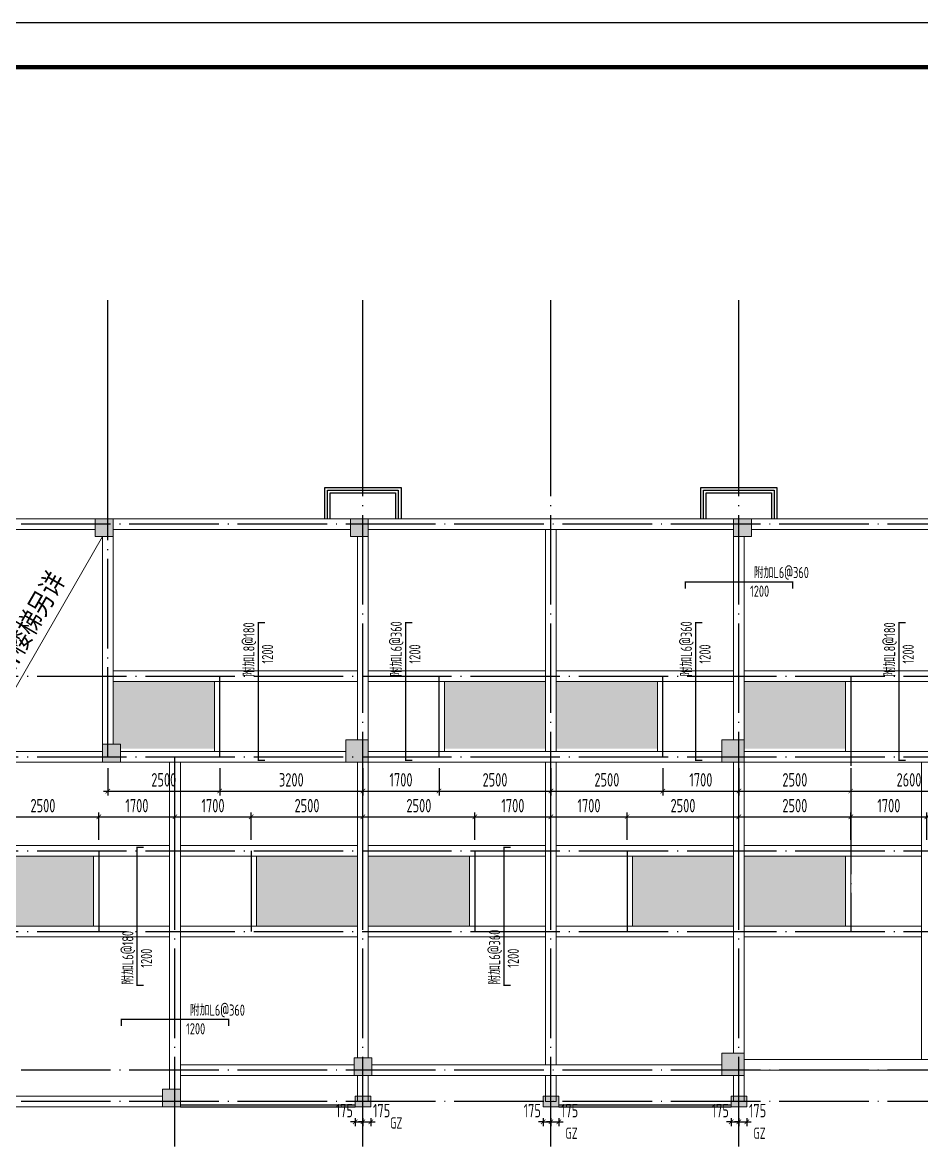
# Model space of a CAD drawing. Extents: x -638872 to -278819, y -139534 to 213996.
# Drawn here: x -428475 to -408384, y -81734 to -56713 of the extents above; entities that cross this region are included whole.
import ezdxf
from ezdxf.enums import TextEntityAlignment as Align

# ---------------------------------------------------------------- set-up
doc = ezdxf.new("R2010")
doc.units = 0
doc.header["$LTSCALE"] = 1000
doc.header["$MEASUREMENT"] = 0
doc.linetypes.add('DOTE', pattern=[2.42, 2, -0.2, 0.02, -0.2])
doc.linetypes.add('线型3', pattern=[500, 300, -200])
doc.layers.get('0').update_dxf_attribs({"linetype": 'CONTINUOUS'})
doc.layers.get('Defpoints').update_dxf_attribs({"linetype": 'CONTINUOUS'})
for name, color, linetype in [('AXIS', 171, 'CONTINUOUS'), ('DOTE', 14, 'DOTE'), ('S_WALL', 9, 'CONTINUOUS'), ('TEXT', 7, 'CONTINUOUS'), ('TK', 4, 'CONTINUOUS'), ('室外线条', 151, 'CONTINUOUS'), ('栏杆', 144, 'CONTINUOUS')]:
    doc.layers.add(name, color=color, linetype=linetype)
for name, color, linetype, lineweight in [('COLU', 7, 'CONTINUOUS', 0), ('COLU_HATCH', 251, 'CONTINUOUS', 0), ('DIM', 3, 'CONTINUOUS', 0), ('FLOOR_UP_REIN', 13, 'CONTINUOUS', 0), ('FLOOR_UP_TEXT', 7, 'CONTINUOUS', 0), ('梁', 4, 'CONTINUOUS', 18), ('梁原位标注', 7, 'CONTINUOUS', 25), ('梁虚线', 134, '线型3', 18), ('零厚板', 7, 'CONTINUOUS', 18)]:
    doc.layers.add(name, color=color, linetype=linetype, lineweight=lineweight)
doc.styles.add('FromPkpm', font='Pkpmeng', dxfattribs={"width": 0.7, "bigfont": 'hztxt'})
doc.styles.add('TSSD_Dimension', font='tssdeng.shx', dxfattribs={"width": 0.7, "bigfont": 'hztxt.shx'})
doc.styles.add('TSSD_Norm', font='tssdeng.shx', dxfattribs={"bigfont": 'hztxt.shx'})
doc.styles.add('TSSD_REIN', font='tssdeng.shx', dxfattribs={"width": 0.7, "bigfont": 'tssdchn.shx'})
doc.dimstyles.new('TSSD_100_100', dxfattribs={"dimtxt": 300, "dimasz": 100, "dimexe": 100, "dimexo": 250, "dimgap": 100, "dimtad": 1, "dimdec": 0, "dimzin": 0, "dimdsep": 46, "dimtxsty": 'TSSD_Dimension', "dimblk": 'ARCHTICK', "dimblk1": 'ARCHTICK', "dimblk2": 'ARCHTICK', "dimcen": 0, "dimdle": 100, "dimclrt": 7, "dimadec": 0, "dimazin": 0, "dimtfac": 1, "dimtdec": 0, "dimtix": 1, "dimtmove": 2, "dimatfit": 3, "dimfxl": 0, "dimtolj": 1, "dimtzin": 0, "dimarcsym": 0})

# ---------------------------------------------------------------- blocks, each defined once
blk = doc.blocks.new('_ArchTick')
at = {"color": 0, "linetype": 'ByBlock', "const_width": 0.15}
blk.add_lwpolyline([(-0.5, -0.5), (0.5, 0.5)], dxfattribs=at)
blk = doc.blocks.new('*D454')
at = {"layer": 'Defpoints', "color": 0}
for p in [(-421041, -80938), (-420866, -80938), (-420866, -81269)]:
    blk.add_point(p, dxfattribs=at)
at = {"layer": 'DIM', "color": 0, "lineweight": -2}
for p, q in [((-421041, -81269), (-421141, -81269)), ((-421041, -81188), (-421041, -81369)), ((-421041, -81269), (-420866, -81269)), ((-420866, -81188), (-420866, -81369)), ((-420866, -81269), (-420766, -81269))]:
    blk.add_line(p, q, dxfattribs=at)
at = {"layer": 'DIM', "color": 0, "lineweight": -2, "xscale": 100, "yscale": 100, "zscale": 100}
blk.add_blockref('_ArchTick', (-421041, -81269), dxfattribs=at)
at = {"layer": 'DIM', "color": 0, "lineweight": -2, "xscale": 100, "yscale": 100, "zscale": 100, "rotation": 180}
blk.add_blockref('_ArchTick', (-420866, -81269), dxfattribs=at)
at = {"layer": 'DIM', "color": 7, "insert": (-421283, -81019), "char_height": 300, "attachment_point": 5, "style": 'TSSD_Dimension'}
blk.add_mtext('\\A1;175', dxfattribs=at)
blk = doc.blocks.new('*D455')
at = {"layer": 'Defpoints', "color": 0}
for p in [(-420866, -80938), (-420691, -80938), (-420691, -81269)]:
    blk.add_point(p, dxfattribs=at)
at = {"layer": 'DIM', "color": 0, "lineweight": -2}
for p, q in [((-420866, -81269), (-420966, -81269)), ((-420866, -81188), (-420866, -81369)), ((-420866, -81269), (-420691, -81269)), ((-420691, -81188), (-420691, -81369)), ((-420691, -81269), (-420591, -81269))]:
    blk.add_line(p, q, dxfattribs=at)
at = {"layer": 'DIM', "color": 0, "lineweight": -2, "xscale": 100, "yscale": 100, "zscale": 100}
blk.add_blockref('_ArchTick', (-420866, -81269), dxfattribs=at)
at = {"layer": 'DIM', "color": 0, "lineweight": -2, "xscale": 100, "yscale": 100, "zscale": 100, "rotation": 180}
blk.add_blockref('_ArchTick', (-420691, -81269), dxfattribs=at)
at = {"layer": 'DIM', "color": 7, "insert": (-420449, -81019), "char_height": 300, "attachment_point": 5, "style": 'TSSD_Dimension'}
blk.add_mtext('\\A1;175', dxfattribs=at)
blk = doc.blocks.new('*D456')
at = {"layer": 'Defpoints', "color": 0}
for p in [(-416841, -80938), (-416666, -80938), (-416666, -81269)]:
    blk.add_point(p, dxfattribs=at)
at = {"layer": 'DIM', "color": 0, "lineweight": -2}
for p, q in [((-416841, -81269), (-416941, -81269)), ((-416841, -81188), (-416841, -81369)), ((-416841, -81269), (-416666, -81269)), ((-416666, -81188), (-416666, -81369)), ((-416666, -81269), (-416566, -81269))]:
    blk.add_line(p, q, dxfattribs=at)
at = {"layer": 'DIM', "color": 0, "lineweight": -2, "xscale": 100, "yscale": 100, "zscale": 100}
blk.add_blockref('_ArchTick', (-416841, -81269), dxfattribs=at)
at = {"layer": 'DIM', "color": 0, "lineweight": -2, "xscale": 100, "yscale": 100, "zscale": 100, "rotation": 180}
blk.add_blockref('_ArchTick', (-416666, -81269), dxfattribs=at)
at = {"layer": 'DIM', "color": 7, "insert": (-417083, -81019), "char_height": 300, "attachment_point": 5, "style": 'TSSD_Dimension'}
blk.add_mtext('\\A1;175', dxfattribs=at)
blk = doc.blocks.new('*D457')
at = {"layer": 'Defpoints', "color": 0}
for p in [(-416666, -80938), (-416491, -80938), (-416491, -81269)]:
    blk.add_point(p, dxfattribs=at)
at = {"layer": 'DIM', "color": 0, "lineweight": -2}
for p, q in [((-416666, -81269), (-416766, -81269)), ((-416666, -81188), (-416666, -81369)), ((-416666, -81269), (-416491, -81269)), ((-416491, -81188), (-416491, -81369)), ((-416491, -81269), (-416391, -81269))]:
    blk.add_line(p, q, dxfattribs=at)
at = {"layer": 'DIM', "color": 0, "lineweight": -2, "xscale": 100, "yscale": 100, "zscale": 100}
blk.add_blockref('_ArchTick', (-416666, -81269), dxfattribs=at)
at = {"layer": 'DIM', "color": 0, "lineweight": -2, "xscale": 100, "yscale": 100, "zscale": 100, "rotation": 180}
blk.add_blockref('_ArchTick', (-416491, -81269), dxfattribs=at)
at = {"layer": 'DIM', "color": 7, "insert": (-416249, -81019), "char_height": 300, "attachment_point": 5, "style": 'TSSD_Dimension'}
blk.add_mtext('\\A1;175', dxfattribs=at)
blk = doc.blocks.new('*D458')
at = {"layer": 'Defpoints', "color": 0}
for p in [(-412641, -80938), (-412466, -80938), (-412466, -81269)]:
    blk.add_point(p, dxfattribs=at)
at = {"layer": 'DIM', "color": 0, "lineweight": -2}
for p, q in [((-412641, -81269), (-412741, -81269)), ((-412641, -81188), (-412641, -81369)), ((-412641, -81269), (-412466, -81269)), ((-412466, -81188), (-412466, -81369)), ((-412466, -81269), (-412366, -81269))]:
    blk.add_line(p, q, dxfattribs=at)
at = {"layer": 'DIM', "color": 0, "lineweight": -2, "xscale": 100, "yscale": 100, "zscale": 100}
blk.add_blockref('_ArchTick', (-412641, -81269), dxfattribs=at)
at = {"layer": 'DIM', "color": 0, "lineweight": -2, "xscale": 100, "yscale": 100, "zscale": 100, "rotation": 180}
blk.add_blockref('_ArchTick', (-412466, -81269), dxfattribs=at)
at = {"layer": 'DIM', "color": 7, "insert": (-412883, -81019), "char_height": 300, "attachment_point": 5, "style": 'TSSD_Dimension'}
blk.add_mtext('\\A1;175', dxfattribs=at)
blk = doc.blocks.new('*D459')
at = {"layer": 'Defpoints', "color": 0}
for p in [(-412466, -80938), (-412291, -80938), (-412291, -81269)]:
    blk.add_point(p, dxfattribs=at)
at = {"layer": 'DIM', "color": 0, "lineweight": -2}
for p, q in [((-412466, -81269), (-412566, -81269)), ((-412466, -81188), (-412466, -81369)), ((-412466, -81269), (-412291, -81269)), ((-412291, -81188), (-412291, -81369)), ((-412291, -81269), (-412191, -81269))]:
    blk.add_line(p, q, dxfattribs=at)
at = {"layer": 'DIM', "color": 0, "lineweight": -2, "xscale": 100, "yscale": 100, "zscale": 100}
blk.add_blockref('_ArchTick', (-412466, -81269), dxfattribs=at)
at = {"layer": 'DIM', "color": 0, "lineweight": -2, "xscale": 100, "yscale": 100, "zscale": 100, "rotation": 180}
blk.add_blockref('_ArchTick', (-412291, -81269), dxfattribs=at)
at = {"layer": 'DIM', "color": 7, "insert": (-412049, -81019), "char_height": 300, "attachment_point": 5, "style": 'TSSD_Dimension'}
blk.add_mtext('\\A1;175', dxfattribs=at)
blk = doc.blocks.new('*D466')
at = {"layer": 'Defpoints', "color": 0}
for p in [(-426766, -74457), (-429266, -75218), (-426766, -75218)]:
    blk.add_point(p, dxfattribs=at)
at = {"layer": 'DIM', "color": 0, "lineweight": -2}
for p, q in [((-429366, -74457), (-426666, -74457)), ((-429266, -74968), (-429266, -74357)), ((-426766, -74968), (-426766, -74357))]:
    blk.add_line(p, q, dxfattribs=at)
at = {"layer": 'DIM', "color": 0, "lineweight": -2, "xscale": 100, "yscale": 100, "zscale": 100, "rotation": 180}
blk.add_blockref('_ArchTick', (-429266, -74457), dxfattribs=at)
at = {"layer": 'DIM', "color": 0, "lineweight": -2, "xscale": 100, "yscale": 100, "zscale": 100}
blk.add_blockref('_ArchTick', (-426766, -74457), dxfattribs=at)
at = {"layer": 'DIM', "color": 7, "insert": (-428016, -74207), "char_height": 300, "attachment_point": 5, "style": 'TSSD_Dimension'}
blk.add_mtext('\\A1;2500', dxfattribs=at)
blk = doc.blocks.new('*D467')
at = {"layer": 'Defpoints', "color": 0}
for p in [(-425066, -74457), (-426766, -75218), (-425066, -75218)]:
    blk.add_point(p, dxfattribs=at)
at = {"layer": 'DIM', "color": 0, "lineweight": -2}
for p, q in [((-426866, -74457), (-424966, -74457)), ((-426766, -74968), (-426766, -74357)), ((-425066, -74968), (-425066, -74357))]:
    blk.add_line(p, q, dxfattribs=at)
at = {"layer": 'DIM', "color": 0, "lineweight": -2, "xscale": 100, "yscale": 100, "zscale": 100, "rotation": 180}
blk.add_blockref('_ArchTick', (-426766, -74457), dxfattribs=at)
at = {"layer": 'DIM', "color": 0, "lineweight": -2, "xscale": 100, "yscale": 100, "zscale": 100}
blk.add_blockref('_ArchTick', (-425066, -74457), dxfattribs=at)
at = {"layer": 'DIM', "color": 7, "insert": (-425916, -74207), "char_height": 300, "attachment_point": 5, "style": 'TSSD_Dimension'}
blk.add_mtext('\\A1;1700', dxfattribs=at)
blk = doc.blocks.new('*D468')
at = {"layer": 'Defpoints', "color": 0}
for p in [(-423366, -74457), (-425066, -75218), (-423366, -75218)]:
    blk.add_point(p, dxfattribs=at)
at = {"layer": 'DIM', "color": 0, "lineweight": -2}
for p, q in [((-425166, -74457), (-423266, -74457)), ((-425066, -74968), (-425066, -74357)), ((-423366, -74968), (-423366, -74357))]:
    blk.add_line(p, q, dxfattribs=at)
at = {"layer": 'DIM', "color": 0, "lineweight": -2, "xscale": 100, "yscale": 100, "zscale": 100, "rotation": 180}
blk.add_blockref('_ArchTick', (-425066, -74457), dxfattribs=at)
at = {"layer": 'DIM', "color": 0, "lineweight": -2, "xscale": 100, "yscale": 100, "zscale": 100}
blk.add_blockref('_ArchTick', (-423366, -74457), dxfattribs=at)
at = {"layer": 'DIM', "color": 7, "insert": (-424216, -74207), "char_height": 300, "attachment_point": 5, "style": 'TSSD_Dimension'}
blk.add_mtext('\\A1;1700', dxfattribs=at)
blk = doc.blocks.new('*D469')
at = {"layer": 'Defpoints', "color": 0}
for p in [(-420866, -74457), (-423366, -75218), (-420866, -75218)]:
    blk.add_point(p, dxfattribs=at)
at = {"layer": 'DIM', "color": 0, "lineweight": -2}
for p, q in [((-423466, -74457), (-420766, -74457)), ((-423366, -74968), (-423366, -74357)), ((-420866, -74968), (-420866, -74357))]:
    blk.add_line(p, q, dxfattribs=at)
at = {"layer": 'DIM', "color": 0, "lineweight": -2, "xscale": 100, "yscale": 100, "zscale": 100, "rotation": 180}
blk.add_blockref('_ArchTick', (-423366, -74457), dxfattribs=at)
at = {"layer": 'DIM', "color": 0, "lineweight": -2, "xscale": 100, "yscale": 100, "zscale": 100}
blk.add_blockref('_ArchTick', (-420866, -74457), dxfattribs=at)
at = {"layer": 'DIM', "color": 7, "insert": (-422116, -74207), "char_height": 300, "attachment_point": 5, "style": 'TSSD_Dimension'}
blk.add_mtext('\\A1;2500', dxfattribs=at)
blk = doc.blocks.new('*D470')
at = {"layer": 'Defpoints', "color": 0}
for p in [(-418366, -74457), (-420866, -75218), (-418366, -75218)]:
    blk.add_point(p, dxfattribs=at)
at = {"layer": 'DIM', "color": 0, "lineweight": -2}
for p, q in [((-420966, -74457), (-418266, -74457)), ((-420866, -74968), (-420866, -74357)), ((-418366, -74968), (-418366, -74357))]:
    blk.add_line(p, q, dxfattribs=at)
at = {"layer": 'DIM', "color": 0, "lineweight": -2, "xscale": 100, "yscale": 100, "zscale": 100, "rotation": 180}
blk.add_blockref('_ArchTick', (-420866, -74457), dxfattribs=at)
at = {"layer": 'DIM', "color": 0, "lineweight": -2, "xscale": 100, "yscale": 100, "zscale": 100}
blk.add_blockref('_ArchTick', (-418366, -74457), dxfattribs=at)
at = {"layer": 'DIM', "color": 7, "insert": (-419616, -74207), "char_height": 300, "attachment_point": 5, "style": 'TSSD_Dimension'}
blk.add_mtext('\\A1;2500', dxfattribs=at)
blk = doc.blocks.new('*D471')
at = {"layer": 'Defpoints', "color": 0}
for p in [(-416666, -74457), (-418366, -75218), (-416666, -75218)]:
    blk.add_point(p, dxfattribs=at)
at = {"layer": 'DIM', "color": 0, "lineweight": -2}
for p, q in [((-418466, -74457), (-416566, -74457)), ((-418366, -74968), (-418366, -74357)), ((-416666, -74968), (-416666, -74357))]:
    blk.add_line(p, q, dxfattribs=at)
at = {"layer": 'DIM', "color": 0, "lineweight": -2, "xscale": 100, "yscale": 100, "zscale": 100, "rotation": 180}
blk.add_blockref('_ArchTick', (-418366, -74457), dxfattribs=at)
at = {"layer": 'DIM', "color": 0, "lineweight": -2, "xscale": 100, "yscale": 100, "zscale": 100}
blk.add_blockref('_ArchTick', (-416666, -74457), dxfattribs=at)
at = {"layer": 'DIM', "color": 7, "insert": (-417516, -74207), "char_height": 300, "attachment_point": 5, "style": 'TSSD_Dimension'}
blk.add_mtext('\\A1;1700', dxfattribs=at)
blk = doc.blocks.new('*D472')
at = {"layer": 'Defpoints', "color": 0}
for p in [(-414966, -74457), (-416666, -75218), (-414966, -75218)]:
    blk.add_point(p, dxfattribs=at)
at = {"layer": 'DIM', "color": 0, "lineweight": -2}
for p, q in [((-416766, -74457), (-414866, -74457)), ((-416666, -74968), (-416666, -74357)), ((-414966, -74968), (-414966, -74357))]:
    blk.add_line(p, q, dxfattribs=at)
at = {"layer": 'DIM', "color": 0, "lineweight": -2, "xscale": 100, "yscale": 100, "zscale": 100, "rotation": 180}
blk.add_blockref('_ArchTick', (-416666, -74457), dxfattribs=at)
at = {"layer": 'DIM', "color": 0, "lineweight": -2, "xscale": 100, "yscale": 100, "zscale": 100}
blk.add_blockref('_ArchTick', (-414966, -74457), dxfattribs=at)
at = {"layer": 'DIM', "color": 7, "insert": (-415816, -74207), "char_height": 300, "attachment_point": 5, "style": 'TSSD_Dimension'}
blk.add_mtext('\\A1;1700', dxfattribs=at)
blk = doc.blocks.new('*D473')
at = {"layer": 'Defpoints', "color": 0}
for p in [(-412466, -74457), (-414966, -75218), (-412466, -75218)]:
    blk.add_point(p, dxfattribs=at)
at = {"layer": 'DIM', "color": 0, "lineweight": -2}
for p, q in [((-415066, -74457), (-412366, -74457)), ((-414966, -74968), (-414966, -74357)), ((-412466, -74968), (-412466, -74357))]:
    blk.add_line(p, q, dxfattribs=at)
at = {"layer": 'DIM', "color": 0, "lineweight": -2, "xscale": 100, "yscale": 100, "zscale": 100, "rotation": 180}
blk.add_blockref('_ArchTick', (-414966, -74457), dxfattribs=at)
at = {"layer": 'DIM', "color": 0, "lineweight": -2, "xscale": 100, "yscale": 100, "zscale": 100}
blk.add_blockref('_ArchTick', (-412466, -74457), dxfattribs=at)
at = {"layer": 'DIM', "color": 7, "insert": (-413716, -74207), "char_height": 300, "attachment_point": 5, "style": 'TSSD_Dimension'}
blk.add_mtext('\\A1;2500', dxfattribs=at)
blk = doc.blocks.new('*D474')
at = {"layer": 'Defpoints', "color": 0}
for p in [(-409966, -74457), (-412466, -75218), (-409966, -75218)]:
    blk.add_point(p, dxfattribs=at)
at = {"layer": 'DIM', "color": 0, "lineweight": -2}
for p, q in [((-412566, -74457), (-409866, -74457)), ((-412466, -74968), (-412466, -74357)), ((-409966, -74968), (-409966, -74357))]:
    blk.add_line(p, q, dxfattribs=at)
at = {"layer": 'DIM', "color": 0, "lineweight": -2, "xscale": 100, "yscale": 100, "zscale": 100, "rotation": 180}
blk.add_blockref('_ArchTick', (-412466, -74457), dxfattribs=at)
at = {"layer": 'DIM', "color": 0, "lineweight": -2, "xscale": 100, "yscale": 100, "zscale": 100}
blk.add_blockref('_ArchTick', (-409966, -74457), dxfattribs=at)
at = {"layer": 'DIM', "color": 7, "insert": (-411216, -74207), "char_height": 300, "attachment_point": 5, "style": 'TSSD_Dimension'}
blk.add_mtext('\\A1;2500', dxfattribs=at)
blk = doc.blocks.new('*D475')
at = {"layer": 'Defpoints', "color": 0}
for p in [(-408266, -74457), (-409966, -75218), (-408266, -75218)]:
    blk.add_point(p, dxfattribs=at)
at = {"layer": 'DIM', "color": 0, "lineweight": -2}
for p, q in [((-410066, -74457), (-408166, -74457)), ((-409966, -74968), (-409966, -74357)), ((-408266, -74968), (-408266, -74357))]:
    blk.add_line(p, q, dxfattribs=at)
at = {"layer": 'DIM', "color": 0, "lineweight": -2, "xscale": 100, "yscale": 100, "zscale": 100, "rotation": 180}
blk.add_blockref('_ArchTick', (-409966, -74457), dxfattribs=at)
at = {"layer": 'DIM', "color": 0, "lineweight": -2, "xscale": 100, "yscale": 100, "zscale": 100}
blk.add_blockref('_ArchTick', (-408266, -74457), dxfattribs=at)
at = {"layer": 'DIM', "color": 7, "insert": (-409116, -74207), "char_height": 300, "attachment_point": 5, "style": 'TSSD_Dimension'}
blk.add_mtext('\\A1;1700', dxfattribs=at)
blk = doc.blocks.new('*D486')
at = {"layer": 'Defpoints', "color": 0}
for p in [(-426566, -73118), (-424066, -73118), (-424066, -73881)]:
    blk.add_point(p, dxfattribs=at)
at = {"layer": 'DIM', "color": 0, "lineweight": -2}
for p, q in [((-426566, -73368), (-426566, -73981)), ((-424066, -73368), (-424066, -73981)), ((-426666, -73881), (-423966, -73881))]:
    blk.add_line(p, q, dxfattribs=at)
at = {"layer": 'DIM', "color": 0, "lineweight": -2, "xscale": 100, "yscale": 100, "zscale": 100, "rotation": 180}
blk.add_blockref('_ArchTick', (-426566, -73881), dxfattribs=at)
at = {"layer": 'DIM', "color": 0, "lineweight": -2, "xscale": 100, "yscale": 100, "zscale": 100}
blk.add_blockref('_ArchTick', (-424066, -73881), dxfattribs=at)
at = {"layer": 'DIM', "color": 7, "insert": (-425316, -73631), "char_height": 300, "attachment_point": 5, "style": 'TSSD_Dimension'}
blk.add_mtext('\\A1;2500', dxfattribs=at)
blk = doc.blocks.new('*D487')
at = {"layer": 'Defpoints', "color": 0}
for p in [(-424066, -73118), (-420866, -73118), (-420866, -73881)]:
    blk.add_point(p, dxfattribs=at)
at = {"layer": 'DIM', "color": 0, "lineweight": -2}
for p, q in [((-424066, -73368), (-424066, -73981)), ((-420866, -73368), (-420866, -73981)), ((-424166, -73881), (-420766, -73881))]:
    blk.add_line(p, q, dxfattribs=at)
at = {"layer": 'DIM', "color": 0, "lineweight": -2, "xscale": 100, "yscale": 100, "zscale": 100, "rotation": 180}
blk.add_blockref('_ArchTick', (-424066, -73881), dxfattribs=at)
at = {"layer": 'DIM', "color": 0, "lineweight": -2, "xscale": 100, "yscale": 100, "zscale": 100}
blk.add_blockref('_ArchTick', (-420866, -73881), dxfattribs=at)
at = {"layer": 'DIM', "color": 7, "insert": (-422466, -73631), "char_height": 300, "attachment_point": 5, "style": 'TSSD_Dimension'}
blk.add_mtext('\\A1;3200', dxfattribs=at)
blk = doc.blocks.new('*D488')
at = {"layer": 'Defpoints', "color": 0}
for p in [(-420866, -73118), (-419166, -73118), (-419166, -73881)]:
    blk.add_point(p, dxfattribs=at)
at = {"layer": 'DIM', "color": 0, "lineweight": -2}
for p, q in [((-420866, -73368), (-420866, -73981)), ((-419166, -73368), (-419166, -73981)), ((-420966, -73881), (-419066, -73881))]:
    blk.add_line(p, q, dxfattribs=at)
at = {"layer": 'DIM', "color": 0, "lineweight": -2, "xscale": 100, "yscale": 100, "zscale": 100, "rotation": 180}
blk.add_blockref('_ArchTick', (-420866, -73881), dxfattribs=at)
at = {"layer": 'DIM', "color": 0, "lineweight": -2, "xscale": 100, "yscale": 100, "zscale": 100}
blk.add_blockref('_ArchTick', (-419166, -73881), dxfattribs=at)
at = {"layer": 'DIM', "color": 7, "insert": (-420016, -73631), "char_height": 300, "attachment_point": 5, "style": 'TSSD_Dimension'}
blk.add_mtext('\\A1;1700', dxfattribs=at)
blk = doc.blocks.new('*D489')
at = {"layer": 'Defpoints', "color": 0}
for p in [(-419166, -73118), (-416666, -73118), (-416666, -73881)]:
    blk.add_point(p, dxfattribs=at)
at = {"layer": 'DIM', "color": 0, "lineweight": -2}
for p, q in [((-419166, -73368), (-419166, -73981)), ((-416666, -73368), (-416666, -73981)), ((-419266, -73881), (-416566, -73881))]:
    blk.add_line(p, q, dxfattribs=at)
at = {"layer": 'DIM', "color": 0, "lineweight": -2, "xscale": 100, "yscale": 100, "zscale": 100, "rotation": 180}
blk.add_blockref('_ArchTick', (-419166, -73881), dxfattribs=at)
at = {"layer": 'DIM', "color": 0, "lineweight": -2, "xscale": 100, "yscale": 100, "zscale": 100}
blk.add_blockref('_ArchTick', (-416666, -73881), dxfattribs=at)
at = {"layer": 'DIM', "color": 7, "insert": (-417916, -73631), "char_height": 300, "attachment_point": 5, "style": 'TSSD_Dimension'}
blk.add_mtext('\\A1;2500', dxfattribs=at)
blk = doc.blocks.new('*D490')
at = {"layer": 'Defpoints', "color": 0}
for p in [(-416666, -73118), (-414166, -73118), (-414166, -73881)]:
    blk.add_point(p, dxfattribs=at)
at = {"layer": 'DIM', "color": 0, "lineweight": -2}
for p, q in [((-416666, -73368), (-416666, -73981)), ((-414166, -73368), (-414166, -73981)), ((-416766, -73881), (-414066, -73881))]:
    blk.add_line(p, q, dxfattribs=at)
at = {"layer": 'DIM', "color": 0, "lineweight": -2, "xscale": 100, "yscale": 100, "zscale": 100, "rotation": 180}
blk.add_blockref('_ArchTick', (-416666, -73881), dxfattribs=at)
at = {"layer": 'DIM', "color": 0, "lineweight": -2, "xscale": 100, "yscale": 100, "zscale": 100}
blk.add_blockref('_ArchTick', (-414166, -73881), dxfattribs=at)
at = {"layer": 'DIM', "color": 7, "insert": (-415416, -73631), "char_height": 300, "attachment_point": 5, "style": 'TSSD_Dimension'}
blk.add_mtext('\\A1;2500', dxfattribs=at)
blk = doc.blocks.new('*D491')
at = {"layer": 'Defpoints', "color": 0}
for p in [(-414166, -73118), (-412466, -73118), (-412466, -73881)]:
    blk.add_point(p, dxfattribs=at)
at = {"layer": 'DIM', "color": 0, "lineweight": -2}
for p, q in [((-414166, -73368), (-414166, -73981)), ((-412466, -73368), (-412466, -73981)), ((-414266, -73881), (-412366, -73881))]:
    blk.add_line(p, q, dxfattribs=at)
at = {"layer": 'DIM', "color": 0, "lineweight": -2, "xscale": 100, "yscale": 100, "zscale": 100, "rotation": 180}
blk.add_blockref('_ArchTick', (-414166, -73881), dxfattribs=at)
at = {"layer": 'DIM', "color": 0, "lineweight": -2, "xscale": 100, "yscale": 100, "zscale": 100}
blk.add_blockref('_ArchTick', (-412466, -73881), dxfattribs=at)
at = {"layer": 'DIM', "color": 7, "insert": (-413316, -73631), "char_height": 300, "attachment_point": 5, "style": 'TSSD_Dimension'}
blk.add_mtext('\\A1;1700', dxfattribs=at)
blk = doc.blocks.new('*D492')
at = {"layer": 'Defpoints', "color": 0}
for p in [(-412466, -73118), (-409966, -73118), (-409966, -73881)]:
    blk.add_point(p, dxfattribs=at)
at = {"layer": 'DIM', "color": 0, "lineweight": -2}
for p, q in [((-412466, -73368), (-412466, -73981)), ((-409966, -73368), (-409966, -73981)), ((-412566, -73881), (-409866, -73881))]:
    blk.add_line(p, q, dxfattribs=at)
at = {"layer": 'DIM', "color": 0, "lineweight": -2, "xscale": 100, "yscale": 100, "zscale": 100, "rotation": 180}
blk.add_blockref('_ArchTick', (-412466, -73881), dxfattribs=at)
at = {"layer": 'DIM', "color": 0, "lineweight": -2, "xscale": 100, "yscale": 100, "zscale": 100}
blk.add_blockref('_ArchTick', (-409966, -73881), dxfattribs=at)
at = {"layer": 'DIM', "color": 7, "insert": (-411216, -73631), "char_height": 300, "attachment_point": 5, "style": 'TSSD_Dimension'}
blk.add_mtext('\\A1;2500', dxfattribs=at)
blk = doc.blocks.new('*D493')
at = {"layer": 'Defpoints', "color": 0}
for p in [(-409966, -73118), (-407366, -73118), (-407366, -73881)]:
    blk.add_point(p, dxfattribs=at)
at = {"layer": 'DIM', "color": 0, "lineweight": -2}
for p, q in [((-409966, -73368), (-409966, -73981)), ((-407366, -73368), (-407366, -73981)), ((-410066, -73881), (-407266, -73881))]:
    blk.add_line(p, q, dxfattribs=at)
at = {"layer": 'DIM', "color": 0, "lineweight": -2, "xscale": 100, "yscale": 100, "zscale": 100, "rotation": 180}
blk.add_blockref('_ArchTick', (-409966, -73881), dxfattribs=at)
at = {"layer": 'DIM', "color": 0, "lineweight": -2, "xscale": 100, "yscale": 100, "zscale": 100}
blk.add_blockref('_ArchTick', (-407366, -73881), dxfattribs=at)
at = {"layer": 'DIM', "color": 7, "insert": (-408666, -73631), "char_height": 300, "attachment_point": 5, "style": 'TSSD_Dimension'}
blk.add_mtext('\\A1;2600', dxfattribs=at)
blk = doc.blocks.new('GeYuanFrame_00447606', base_point=(18.76, 4.34))
at = {"layer": 'TK'}
blk.add_line((43.76, 414.34), (751.76, 414.34), dxfattribs=at)
blk.add_lwpolyline([(18.76, 424.34), (761.76, 424.34), (761.76, 4.34), (18.76, 4.34), (18.76, 424.34)], dxfattribs=at)
at = {"layer": 'TK', "const_width": 1}
blk.add_lwpolyline([(751.76, 414.34), (43.76, 414.34), (43.76, 14.34), (751.76, 14.34)], close=True, dxfattribs=at)

msp = doc.modelspace()

# ---------------------------------------------------------------- hatches: boundary and pattern name
at = {"layer": 'COLU_HATCH'}
for points in [[(-426445.88, -68197.74), (-426445.88, -67797.74), (-426845.88, -67797.74), (-426845.88, -68197.74)], [(-420745.88, -68197.74), (-420745.88, -67797.74), (-421145.88, -67797.74), (-421145.88, -68197.74)], [(-412185.88, -68197.74), (-412185.88, -67797.74), (-412585.88, -67797.74), (-412585.88, -68197.74)], [(-420745.88, -73237.74), (-420745.88, -72737.74), (-421245.88, -72737.74), (-421245.88, -73237.74)], [(-412345.88, -73237.74), (-412345.88, -72737.74), (-412845.88, -72737.74), (-412845.88, -73237.74)], [(-426285.88, -73237.74), (-426285.88, -72837.74), (-426685.88, -72837.74), (-426685.88, -73237.74)], [(-412345.88, -80237.74), (-412345.88, -79737.74), (-412845.88, -79737.74), (-412845.88, -80237.74)], [(-420665.88, -80237.74), (-420665.88, -79837.74), (-421065.88, -79837.74), (-421065.88, -80237.74)], [(-424945.88, -80937.74), (-424945.88, -80537.74), (-425345.88, -80537.74), (-425345.88, -80937.74)], [(-421040.88, -80697.74), (-420690.88, -80697.74), (-420690.88, -80937.74), (-421040.88, -80937.74)], [(-416840.88, -80697.74), (-416490.88, -80697.74), (-416490.88, -80937.74), (-416840.88, -80937.74)], [(-412640.88, -80697.74), (-412290.88, -80697.74), (-412290.88, -80937.74), (-412640.88, -80937.74)]]:
    msp.add_hatch(color=256, dxfattribs=at).paths.add_polyline_path(points)
at = {"layer": 'S_WALL'}
h = msp.add_hatch(dxfattribs=at)
h.set_pattern_fill('GRASS', color=256, scale=500, style=0)
h.set_pattern_definition([(90, (-1339253.93, -176225), (-353.55339, 353.55339), [93.75, -613.35678]), (45, (-1339253.93, -176225), (-353.5534, 353.5534), [93.75, -406.25]), (135, (-1339253.93, -176225), (-353.5534, -353.5534), [93.75, -406.25])])
h.paths.add_polyline_path([(-426445.88, -71437.74), (-424185.88, -71437.74), (-424185.88, -72937.74), (-426285.88, -72937.74), (-426285.88, -72837.74), (-426445.88, -72837.74)])
h.paths.add_polyline_path([(-419045.88, -71437.74), (-416785.88, -71437.74), (-416785.88, -72937.74), (-419045.88, -72937.74)])
h.paths.add_polyline_path([(-416545.88, -71437.74), (-414285.88, -71437.74), (-414285.88, -72937.74), (-416545.88, -72937.74)])
h.paths.add_polyline_path([(-410085.88, -71437.74), (-412345.88, -71437.74), (-412345.88, -72937.74), (-410085.88, -72937.74)])
h.paths.add_polyline_path([(-403945.88, -71437.74), (-403945.88, -72737.74), (-403685.88, -72737.74), (-403685.88, -72937.74), (-401685.88, -72937.74), (-401685.88, -71437.74)])
h.paths.add_polyline_path([(-395785.88, -71437.74), (-398045.88, -71437.74), (-398045.88, -72937.74), (-395915.88, -72937.74), (-395915.88, -72737.74), (-395785.88, -72737.74)])
h.paths.add_polyline_path([(-395545.88, -71437.74), (-393285.88, -71437.74), (-393285.88, -72937.74), (-395415.88, -72937.74), (-395415.88, -72737.74), (-395545.88, -72737.74)])
h.paths.add_polyline_path([(-388745.88, -71437.74), (-386485.88, -71437.74), (-386485.88, -72837.74), (-386785.88, -72837.74), (-386785.88, -72937.74), (-388745.88, -72937.74)])
h.paths.add_polyline_path([(-386945.88, -75337.74), (-386945.88, -75497.74), (-386785.88, -75497.74), (-386785.88, -76897.74), (-389045.88, -76897.74), (-389045.88, -75337.74)])
h.paths.add_polyline_path([(-395545.88, -75337.74), (-393285.88, -75337.74), (-393285.88, -76897.74), (-395545.88, -76897.74)])
h.paths.add_polyline_path([(-398045.88, -75337.74), (-395785.88, -75337.74), (-395785.88, -76897.74), (-398045.88, -76897.74)])
h.paths.add_polyline_path([(-403945.88, -75337.74), (-401685.88, -75337.74), (-401685.88, -76897.74), (-403945.88, -76897.74)])
h.paths.add_polyline_path([(-406445.88, -75337.74), (-404185.88, -75337.74), (-404185.88, -76897.74), (-406445.88, -76897.74)])
h.paths.add_polyline_path([(-412345.88, -75337.74), (-410085.88, -75337.74), (-410085.88, -76897.74), (-412345.88, -76897.74)])
h.paths.add_polyline_path([(-414845.88, -75337.74), (-412585.88, -75337.74), (-412585.88, -76897.74), (-414845.88, -76897.74)])
h.paths.add_polyline_path([(-420745.88, -75337.74), (-418485.88, -75337.74), (-418485.88, -76897.74), (-420745.88, -76897.74)])
h.paths.add_polyline_path([(-423245.88, -75337.74), (-420985.88, -75337.74), (-420985.88, -76897.74), (-423245.88, -76897.74)])
h.paths.add_polyline_path([(-429145.88, -75337.74), (-426885.88, -75337.74), (-426885.88, -76897.74), (-429145.88, -76897.74)])

# ---------------------------------------------------------------- linework, layer by layer
at = {"layer": 'AXIS'}
for p, q in [((-426565.88, -66917.74), (-426565.88, -62917.74)), ((-420865.88, -66917.74), (-420865.88, -62917.74)), ((-416665.88, -66917.74), (-416665.88, -62917.74)), ((-412465.88, -66917.74), (-412465.88, -62917.74))]:
    msp.add_line(p, q, dxfattribs=at)
at = {"layer": 'COLU'}
for points in [[(-426445.88, -68197.74), (-426445.88, -67797.74), (-426845.88, -67797.74), (-426845.88, -68197.74)], [(-420745.88, -68197.74), (-420745.88, -67797.74), (-421145.88, -67797.74), (-421145.88, -68197.74)], [(-412185.88, -68197.74), (-412185.88, -67797.74), (-412585.88, -67797.74), (-412585.88, -68197.74)], [(-420745.88, -73237.74), (-420745.88, -72737.74), (-421245.88, -72737.74), (-421245.88, -73237.74)], [(-412345.88, -73237.74), (-412345.88, -72737.74), (-412845.88, -72737.74), (-412845.88, -73237.74)], [(-426285.88, -73237.74), (-426285.88, -72837.74), (-426685.88, -72837.74), (-426685.88, -73237.74)], [(-412345.88, -80237.74), (-412345.88, -79737.74), (-412845.88, -79737.74), (-412845.88, -80237.74)], [(-420665.88, -80237.74), (-420665.88, -79837.74), (-421065.88, -79837.74), (-421065.88, -80237.74)], [(-424945.88, -80937.74), (-424945.88, -80537.74), (-425345.88, -80537.74), (-425345.88, -80937.74)], [(-421040.88, -80697.74), (-420690.88, -80697.74), (-420690.88, -80937.74), (-421040.88, -80937.74)], [(-416840.88, -80697.74), (-416490.88, -80697.74), (-416490.88, -80937.74), (-416840.88, -80937.74)], [(-412640.88, -80697.74), (-412290.88, -80697.74), (-412290.88, -80937.74), (-412640.88, -80937.74)]]:
    msp.add_lwpolyline(points, close=True, dxfattribs=at)
at = {"layer": 'DOTE', "color": 8, "linetype": 'DOTE'}
for p, q in [((-426565.88, -73117.74), (-426565.88, -66917.74)), ((-420865.88, -81817.74), (-420865.88, -66917.74)), ((-416665.88, -81817.74), (-416665.88, -66917.74)), ((-412465.88, -81817.74), (-412465.88, -66917.74)), ((-385365.88, -67917.74), (-430565.88, -67917.74)), ((-430565.88, -71317.74), (-385365.88, -71317.74)), ((-424065.88, -73117.74), (-424065.88, -71317.74)), ((-419165.88, -73117.74), (-419165.88, -71317.74)), ((-414165.88, -73117.74), (-414165.88, -71317.74)), ((-409965.88, -71317.74), (-409965.88, -77017.74)), ((-430565.88, -73117.74), (-385365.88, -73117.74)), ((-425065.88, -81817.74), (-425065.88, -73117.74)), ((-430565.88, -75217.74), (-385365.88, -75217.74)), ((-426765.88, -75217.74), (-426765.88, -77017.74)), ((-423365.88, -75217.74), (-423365.88, -77017.74)), ((-418365.88, -75217.74), (-418365.88, -77017.74)), ((-414965.88, -75217.74), (-414965.88, -77017.74)), ((-430565.88, -77017.74), (-385365.88, -77017.74)), ((-385365.88, -80117.74), (-430565.88, -80117.74)), ((-385365.88, -80817.74), (-430565.88, -80817.74))]:
    msp.add_line(p, q, dxfattribs=at)
at = {"layer": 'FLOOR_UP_REIN', "const_width": 30}
for points in [[(-411265.88, -69359.3), (-411265.88, -69209.3), (-413665.88, -69209.3), (-413665.88, -69359.3)], [(-423056.41, -73193.55), (-423206.41, -73193.55), (-423206.41, -70117.74), (-423056.41, -70117.74)], [(-419764.07, -73193.55), (-419914.07, -73193.55), (-419914.07, -70117.74), (-419764.07, -70117.74)], [(-413283.02, -73193.55), (-413433.02, -73193.55), (-413433.02, -70117.74), (-413283.02, -70117.74)], [(-408741.54, -73193.55), (-408891.54, -73193.55), (-408891.54, -70117.74), (-408741.54, -70117.74)], [(-425761.82, -75141.93), (-425911.82, -75141.93), (-425911.82, -78217.74), (-425761.82, -78217.74)], [(-417565.75, -75141.93), (-417715.75, -75141.93), (-417715.75, -78217.74), (-417565.75, -78217.74)], [(-423865.88, -79132.21), (-423865.88, -78982.21), (-426265.88, -78982.21), (-426265.88, -79132.21)]]:
    msp.add_lwpolyline(points, dxfattribs=at)
at = {"layer": '室外线条'}
for p, q in [((-424945.88, -80887.74), (-421040.88, -80887.74)), ((-424945.88, -80937.74), (-421040.88, -80937.74)), ((-416490.88, -80887.74), (-412640.88, -80887.74)), ((-416490.88, -80937.74), (-412640.88, -80937.74))]:
    msp.add_line(p, q, dxfattribs=at)
for points in [[(-421715.88, -67797.74), (-421715.88, -67097.74), (-420015.88, -67097.74), (-420015.88, -67797.74)], [(-413315.88, -67797.74), (-413315.88, -67097.74), (-411615.88, -67097.74), (-411615.88, -67797.74)]]:
    msp.add_lwpolyline(points, dxfattribs=at)
at = {"layer": '栏杆'}
for points in [[(-421655.88, -67797.74), (-421655.88, -67157.74), (-420075.88, -67157.74), (-420075.88, -67797.74)], [(-421595.88, -67797.74), (-421595.88, -67217.74), (-420135.88, -67217.74), (-420135.88, -67797.74)], [(-413255.88, -67797.74), (-413255.88, -67157.74), (-411675.88, -67157.74), (-411675.88, -67797.74)], [(-413195.88, -67797.74), (-413195.88, -67217.74), (-411735.88, -67217.74), (-411735.88, -67797.74)]]:
    msp.add_lwpolyline(points, dxfattribs=at)
at = {"layer": '梁', "lineweight": 18, "ltscale": 1}
for p, q in [((-429285.88, -67797.74), (-426845.88, -67797.74)), ((-426445.88, -67797.74), (-421145.88, -67797.74)), ((-420745.88, -67797.74), (-412585.88, -67797.74)), ((-412185.88, -67797.74), (-407485.88, -67797.74)), ((-429285.88, -68037.74), (-426845.88, -68037.74)), ((-426685.88, -71317.74), (-426685.88, -68197.74)), ((-426685.88, -72837.74), (-426685.88, -71317.74)), ((-426445.88, -72837.74), (-426445.88, -71317.74)), ((-426445.88, -71437.74), (-424065.88, -71437.74)), ((-424185.88, -72997.74), (-424185.88, -71437.74)), ((-419165.88, -71437.74), (-416785.88, -71437.74)), ((-419045.88, -72997.74), (-419045.88, -71437.74)), ((-416785.88, -72997.74), (-416785.88, -71317.74)), ((-416545.88, -72997.74), (-416545.88, -71317.74)), ((-416545.88, -71437.74), (-414165.88, -71437.74)), ((-414285.88, -72997.74), (-414285.88, -71437.74)), ((-412345.88, -72737.74), (-412345.88, -71317.74)), ((-412345.88, -71437.74), (-409965.88, -71437.74)), ((-410085.88, -72997.74), (-410085.88, -71437.74)), ((-429445.88, -72997.74), (-426685.88, -72997.74)), ((-426285.88, -72997.74), (-424065.88, -72997.74)), ((-419165.88, -72997.74), (-414165.88, -72997.74)), ((-412345.88, -72997.74), (-409965.88, -72997.74)), ((-420985.88, -77017.74), (-420985.88, -75217.74)), ((-420745.88, -77017.74), (-420745.88, -75217.74)), ((-412585.88, -77017.74), (-412585.88, -75217.74)), ((-412345.88, -77017.74), (-412345.88, -75217.74)), ((-429145.88, -75337.74), (-426765.88, -75337.74)), ((-426885.88, -76897.74), (-426885.88, -75337.74)), ((-423365.88, -75337.74), (-420985.88, -75337.74)), ((-423245.88, -76897.74), (-423245.88, -75337.74)), ((-420745.88, -75337.74), (-418365.88, -75337.74)), ((-418485.88, -76897.74), (-418485.88, -75337.74)), ((-414965.88, -75337.74), (-412585.88, -75337.74)), ((-414845.88, -76897.74), (-414845.88, -75337.74)), ((-412345.88, -75337.74), (-409965.88, -75337.74)), ((-410085.88, -76897.74), (-410085.88, -75337.74)), ((-429145.88, -76897.74), (-426765.88, -76897.74)), ((-423365.88, -76897.74), (-420985.88, -76897.74)), ((-420745.88, -76897.74), (-418365.88, -76897.74)), ((-414965.88, -76897.74), (-412585.88, -76897.74)), ((-412345.88, -76897.74), (-409965.88, -76897.74)), ((-424945.88, -80537.74), (-424945.88, -80117.74)), ((-424945.88, -80237.74), (-421065.88, -80237.74)), ((-420985.88, -80817.74), (-420985.88, -80237.74)), ((-420745.88, -80817.74), (-420745.88, -80237.74)), ((-420665.88, -80237.74), (-412845.88, -80237.74)), ((-416785.88, -80817.74), (-416785.88, -80237.74)), ((-416545.88, -80817.74), (-416545.88, -80237.74)), ((-412585.88, -80817.74), (-412585.88, -80237.74)), ((-412345.88, -80117.74), (-404185.88, -80117.74)), ((-412345.88, -80817.74), (-412345.88, -80237.74)), ((-420745.88, -80817.74), (-420985.88, -80817.74)), ((-416545.88, -80817.74), (-416785.88, -80817.74)), ((-412345.88, -80817.74), (-412585.88, -80817.74)), ((-428985.88, -80937.74), (-425345.88, -80937.74))]:
    msp.add_line(p, q, dxfattribs=at)
at = {"layer": '梁虚线', "lineweight": 18, "ltscale": 1}
for p, q in [((-426445.88, -68037.74), (-421145.88, -68037.74)), ((-420745.88, -68037.74), (-412585.88, -68037.74)), ((-416785.88, -71317.74), (-416785.88, -68037.74)), ((-416545.88, -71317.74), (-416545.88, -68037.74)), ((-412185.88, -68037.74), (-407485.88, -68037.74)), ((-426445.88, -71317.74), (-426445.88, -68197.74)), ((-420985.88, -72737.74), (-420985.88, -68197.74)), ((-420745.88, -72737.74), (-420745.88, -68197.74)), ((-412585.88, -71317.74), (-412585.88, -68197.74)), ((-412345.88, -71317.74), (-412345.88, -68197.74)), ((-426445.88, -71197.74), (-424065.88, -71197.74)), ((-424065.88, -71197.74), (-420985.88, -71197.74)), ((-420745.88, -71197.74), (-419165.88, -71197.74)), ((-419165.88, -71197.74), (-416785.88, -71197.74)), ((-416545.88, -71197.74), (-414165.88, -71197.74)), ((-414165.88, -71197.74), (-412585.88, -71197.74)), ((-412345.88, -71197.74), (-409965.88, -71197.74)), ((-409965.88, -71197.74), (-407485.88, -71197.74)), ((-424065.88, -71437.74), (-420985.88, -71437.74)), ((-424065.88, -72997.74), (-424065.88, -71437.74)), ((-420745.88, -71437.74), (-419165.88, -71437.74)), ((-419165.88, -72997.74), (-419165.88, -71437.74)), ((-414165.88, -71437.74), (-412585.88, -71437.74)), ((-414165.88, -72997.74), (-414165.88, -71437.74)), ((-412585.88, -72737.74), (-412585.88, -71317.74)), ((-409965.88, -71437.74), (-407485.88, -71437.74)), ((-409965.88, -72997.74), (-409965.88, -71437.74)), ((-424065.88, -72997.74), (-421245.88, -72997.74)), ((-420745.88, -72997.74), (-419165.88, -72997.74)), ((-414165.88, -72997.74), (-412845.88, -72997.74)), ((-409965.88, -72997.74), (-407645.88, -72997.74)), ((-429445.88, -73237.74), (-426685.88, -73237.74)), ((-426285.88, -73237.74), (-424065.88, -73237.74)), ((-425185.88, -80117.74), (-425185.88, -73237.74)), ((-424945.88, -80117.74), (-424945.88, -73237.74)), ((-424065.88, -73237.74), (-421245.88, -73237.74)), ((-420985.88, -75217.74), (-420985.88, -73237.74)), ((-420745.88, -73237.74), (-419165.88, -73237.74)), ((-420745.88, -75217.74), (-420745.88, -73237.74)), ((-419165.88, -73237.74), (-414165.88, -73237.74)), ((-416785.88, -79997.74), (-416785.88, -73237.74)), ((-416545.88, -79997.74), (-416545.88, -73237.74)), ((-414165.88, -73237.74), (-412845.88, -73237.74)), ((-412585.88, -75217.74), (-412585.88, -73237.74)), ((-412345.88, -73237.74), (-409965.88, -73237.74)), ((-412345.88, -75217.74), (-412345.88, -73237.74)), ((-409965.88, -73237.74), (-407645.88, -73237.74)), ((-408385.88, -79877.74), (-408385.88, -73237.74)), ((-429145.88, -75097.74), (-426765.88, -75097.74)), ((-426765.88, -75097.74), (-425185.88, -75097.74)), ((-424945.88, -75097.74), (-423365.88, -75097.74)), ((-423365.88, -75097.74), (-420985.88, -75097.74)), ((-420745.88, -75097.74), (-418365.88, -75097.74)), ((-418365.88, -75097.74), (-416785.88, -75097.74)), ((-416545.88, -75097.74), (-414965.88, -75097.74)), ((-414965.88, -75097.74), (-412585.88, -75097.74)), ((-412345.88, -75097.74), (-409965.88, -75097.74)), ((-409965.88, -75097.74), (-408385.88, -75097.74)), ((-426765.88, -75337.74), (-425185.88, -75337.74)), ((-426765.88, -76897.74), (-426765.88, -75337.74)), ((-424945.88, -75337.74), (-423365.88, -75337.74)), ((-423365.88, -76897.74), (-423365.88, -75337.74)), ((-418365.88, -75337.74), (-416785.88, -75337.74)), ((-418365.88, -76897.74), (-418365.88, -75337.74)), ((-416545.88, -75337.74), (-414965.88, -75337.74)), ((-414965.88, -76897.74), (-414965.88, -75337.74)), ((-409965.88, -75337.74), (-408385.88, -75337.74)), ((-409965.88, -76897.74), (-409965.88, -75337.74)), ((-426765.88, -76897.74), (-425185.88, -76897.74)), ((-424945.88, -76897.74), (-423365.88, -76897.74)), ((-420985.88, -79837.74), (-420985.88, -77017.74)), ((-420745.88, -79837.74), (-420745.88, -77017.74)), ((-418365.88, -76897.74), (-416785.88, -76897.74)), ((-416545.88, -76897.74), (-414965.88, -76897.74)), ((-412585.88, -79737.74), (-412585.88, -77017.74)), ((-412345.88, -79737.74), (-412345.88, -77017.74)), ((-409965.88, -76897.74), (-408385.88, -76897.74)), ((-429145.88, -77137.74), (-426765.88, -77137.74)), ((-426765.88, -77137.74), (-425185.88, -77137.74)), ((-424945.88, -77137.74), (-423365.88, -77137.74)), ((-423365.88, -77137.74), (-420985.88, -77137.74)), ((-420745.88, -77137.74), (-418365.88, -77137.74)), ((-418365.88, -77137.74), (-416785.88, -77137.74)), ((-416545.88, -77137.74), (-414965.88, -77137.74)), ((-414965.88, -77137.74), (-412585.88, -77137.74)), ((-412345.88, -77137.74), (-409965.88, -77137.74)), ((-409965.88, -77137.74), (-408385.88, -77137.74)), ((-424945.88, -79997.74), (-421065.88, -79997.74)), ((-420665.88, -79997.74), (-412845.88, -79997.74)), ((-412345.88, -79877.74), (-404185.88, -79877.74)), ((-425185.88, -80537.74), (-425185.88, -80117.74)), ((-428985.88, -80697.74), (-425345.88, -80697.74))]:
    msp.add_line(p, q, dxfattribs=at)
at = {"layer": '零厚板', "lineweight": 18, "ltscale": 1}
msp.add_line((-426685.88, -68197.74), (-429445.88, -72997.74), dxfattribs=at)

# ---------------------------------------------------------------- block references
at = {"layer": 'COLU_HATCH', "xscale": 100, "yscale": 100, "zscale": 100}
msp.add_blockref('GeYuanFrame_00447606', (-443132.04, -98712.58), dxfattribs=at)

# ---------------------------------------------------------------- texts
at = {"layer": 'FLOOR_UP_TEXT', "style": 'TSSD_REIN', "width": 0.7}
for s, p in [('附加L6@360', (-412132.54, -69125.96)), ('1200', (-412216.93, -69542.63)), ('附加L6@360', (-424732.54, -78898.88)), ('1200', (-424816.93, -79315.55))]:
    msp.add_text(s, height=250, dxfattribs=at).set_placement(p)
for s, p in [('附加L8@180', (-423289.75, -71319.35)), ('附加L6@360', (-419997.4, -71319.35)), ('附加L6@360', (-413516.35, -71319.35)), ('附加L8@180', (-408974.88, -71319.35)), ('1200', (-422873.08, -71032.93)), ('1200', (-419580.74, -71032.93)), ('1200', (-413099.69, -71032.93)), ('1200', (-408558.21, -71032.93)), ('附加L6@180', (-425995.16, -78206.58)), ('附加L6@360', (-417799.08, -78206.58)), ('1200', (-425578.49, -77827.55)), ('1200', (-417382.42, -77827.55))]:
    msp.add_text(s, height=250, rotation=90, dxfattribs=at).set_placement(p)
at = {"layer": 'TEXT', "style": 'TSSD_Norm'}
msp.add_text('1#楼梯另详', height=500, rotation=60, dxfattribs=at).set_placement((-428789.24, -71478.81))
at = {"layer": '梁原位标注', "lineweight": 25, "style": 'FromPkpm', "width": 0.7}
for p in [(-420122.47, -81170.7), (-416205.95, -81399.7), (-412005.95, -81399.7)]:
    msp.add_text('GZ', height=250, dxfattribs=at).set_placement(p, align=Align.TOP_CENTER)

# ---------------------------------------------------------------- dimensions: what is measured, and where the dimension line sits
at = {"layer": 'DIM'}
for base, p1, p2, picture, middle in [((-424065.88, -73880.58), (-426565.88, -73117.74), (-424065.88, -73117.74), '*D486', (-425315.88, -73630.58)), ((-420865.88, -73880.58), (-424065.88, -73117.74), (-420865.88, -73117.74), '*D487', (-422465.88, -73630.58)), ((-419165.88, -73880.58), (-420865.88, -73117.74), (-419165.88, -73117.74), '*D488', (-420015.88, -73630.58)), ((-416665.88, -73880.58), (-419165.88, -73117.74), (-416665.88, -73117.74), '*D489', (-417915.88, -73630.58)), ((-414165.88, -73880.58), (-416665.88, -73117.74), (-414165.88, -73117.74), '*D490', (-415415.88, -73630.58)), ((-412465.88, -73880.58), (-414165.88, -73117.74), (-412465.88, -73117.74), '*D491', (-413315.88, -73630.58)), ((-409965.88, -73880.58), (-412465.88, -73117.74), (-409965.88, -73117.74), '*D492', (-411215.88, -73630.58)), ((-407365.88, -73880.58), (-409965.88, -73117.74), (-407365.88, -73117.74), '*D493', (-408665.88, -73630.58)), ((-426765.88, -74457.15), (-429265.88, -75217.74), (-426765.88, -75217.74), '*D466', (-428015.88, -74207.15)), ((-425065.88, -74457.15), (-426765.88, -75217.74), (-425065.88, -75217.74), '*D467', (-425915.88, -74207.15)), ((-423365.88, -74457.15), (-425065.88, -75217.74), (-423365.88, -75217.74), '*D468', (-424215.88, -74207.15)), ((-420865.88, -74457.15), (-423365.88, -75217.74), (-420865.88, -75217.74), '*D469', (-422115.88, -74207.15)), ((-418365.88, -74457.15), (-420865.88, -75217.74), (-418365.88, -75217.74), '*D470', (-419615.88, -74207.15)), ((-416665.88, -74457.15), (-418365.88, -75217.74), (-416665.88, -75217.74), '*D471', (-417515.88, -74207.15)), ((-414965.88, -74457.15), (-416665.88, -75217.74), (-414965.88, -75217.74), '*D472', (-415815.88, -74207.15)), ((-412465.88, -74457.15), (-414965.88, -75217.74), (-412465.88, -75217.74), '*D473', (-413715.88, -74207.15)), ((-409965.88, -74457.15), (-412465.88, -75217.74), (-409965.88, -75217.74), '*D474', (-411215.88, -74207.15)), ((-408265.88, -74457.15), (-409965.88, -75217.74), (-408265.88, -75217.74), '*D475', (-409115.88, -74207.15))]:
    dim = msp.add_linear_dim(base=base, p1=p1, p2=p2, dimstyle='TSSD_100_100', dxfattribs=at)
    dim.commit()
    dim.dimension.update_dxf_attribs({"geometry": picture, "text_midpoint": middle})
for base, p1, p2, picture, middle in [((-420865.88, -81269.38), (-421040.88, -80937.74), (-420865.88, -80937.74), '*D454', (-421282.8, -81019.38)), ((-420690.88, -81269.38), (-420865.88, -80937.74), (-420690.88, -80937.74), '*D455', (-420448.95, -81019.38)), ((-416665.88, -81269.38), (-416840.88, -80937.74), (-416665.88, -80937.74), '*D456', (-417082.8, -81019.38)), ((-416490.88, -81269.38), (-416665.88, -80937.74), (-416490.88, -80937.74), '*D457', (-416248.95, -81019.38)), ((-412465.88, -81269.38), (-412640.88, -80937.74), (-412465.88, -80937.74), '*D458', (-412882.8, -81019.38)), ((-412290.88, -81269.38), (-412465.88, -80937.74), (-412290.88, -80937.74), '*D459', (-412048.95, -81019.38))]:
    dim = msp.add_linear_dim(base=base, p1=p1, p2=p2, dimstyle='TSSD_100_100', dxfattribs=at)
    dim.commit()
    dim.dimension.update_dxf_attribs({"geometry": picture, "text_midpoint": middle, "dimtype": 128})

doc.saveas('drawing.dxf')
